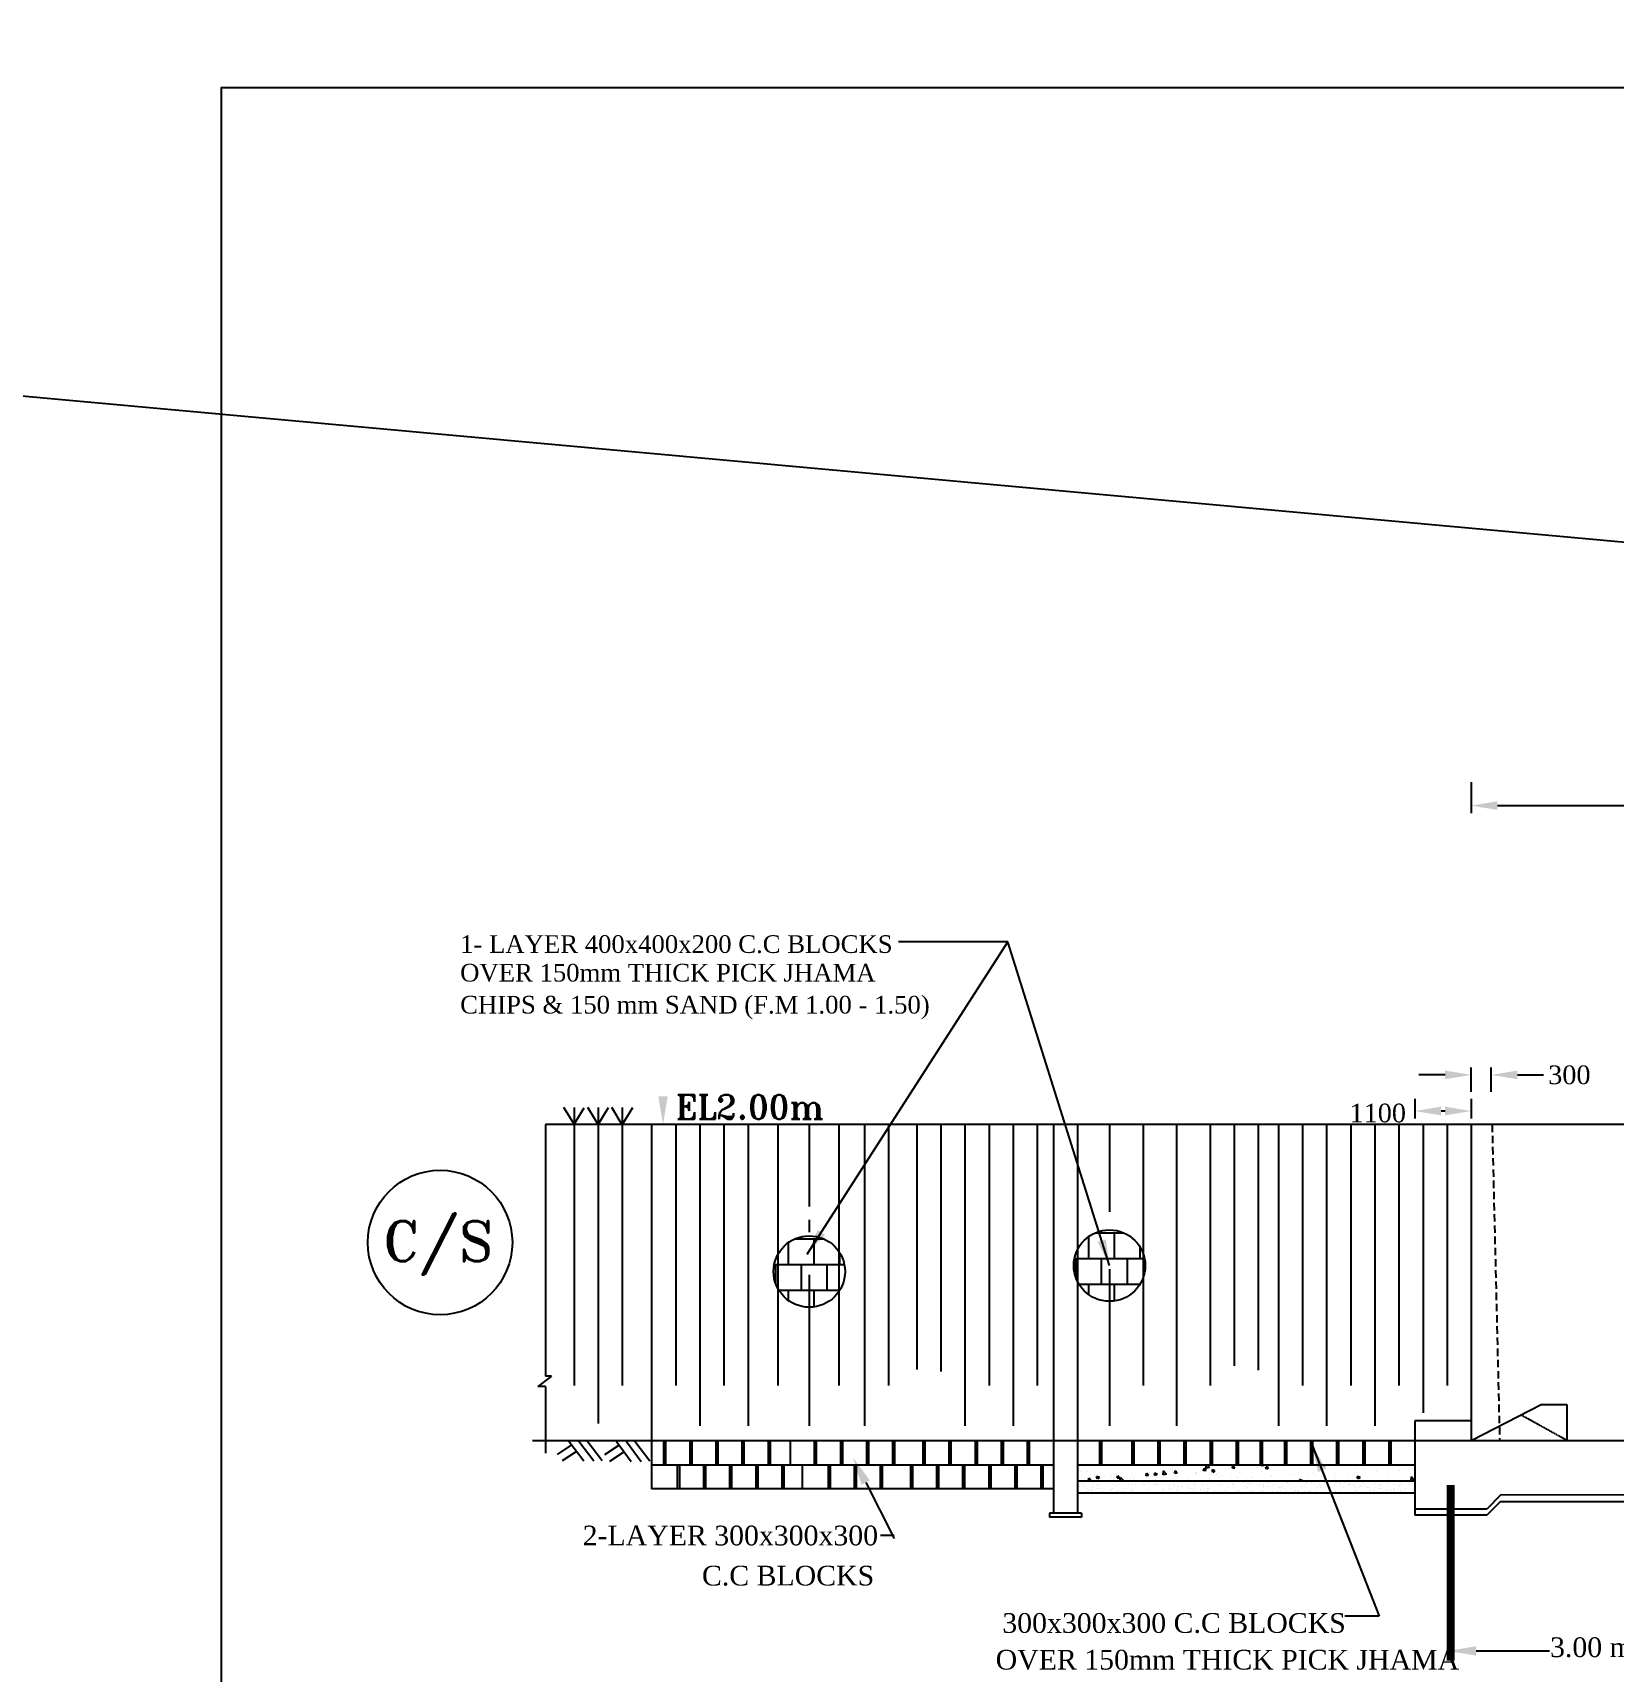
# Model space of a CAD drawing. Extents: x -298162 to 1078160, y -513173 to -216568.
# Drawn here: x 71730 to 92891, y -267427 to -245483 of the extents above; entities that cross this region are included whole.
import ezdxf

# ---------------------------------------------------------------- set-up
doc = ezdxf.new("R2010")
doc.units = 0
doc.header["$MEASUREMENT"] = 0
doc.linetypes.add('DASHED', pattern=[0.75, 0.5, -0.25])
doc.layers.get('0').update_dxf_attribs({"linetype": 'CONTINUOUS'})
doc.layers.get('DEFPOINTS').update_dxf_attribs({"linetype": 'CONTINUOUS'})
for name, color, linetype in [('BLOCK', 6, 'CONTINUOUS'), ('LINE', 7, 'CONTINUOUS'), ('SLOPECON', 12, 'CONTINUOUS'), ('SLOPEEARTH', 3, 'CONTINUOUS'), ('TEXT', 10, 'CONTINUOUS')]:
    doc.layers.add(name, color=color, linetype=linetype)
doc.styles.add('BIG', font='ROMANT.SHX')
doc.styles.get("Standard").update_dxf_attribs({"font": 'times.ttf', "height": 250})
doc.dimstyles.new('3', dxfattribs={"dimtxt": 225, "dimasz": 350, "dimexe": 100, "dimexo": 25, "dimgap": 9, "dimtad": 0, "dimdec": 0, "dimzin": 0, "dimdsep": 46, "dimtxsty": 'Standard', "dimcen": 0, "dimclrt": 256, "dimadec": 0, "dimazin": 0, "dimtfac": 1, "dimtdec": 0, "dimtofl": 0, "dimtmove": 2, "dimatfit": 3, "dimfxl": 1, "dimtolj": 1, "dimtzin": 0, "dimarcsym": 0})

# ---------------------------------------------------------------- blocks, each defined once
blk = doc.blocks.new('*D82')
at = {"layer": 'DEFPOINTS', "color": 0, "lineweight": -2}
for p in [(90978, -255489), (98760, -255828), (98760, -255828)]:
    blk.add_point(p, dxfattribs=at)
at = {"layer": 'LINE', "color": 0, "lineweight": -2}
for p, q in [((90978, -255514), (90978, -255928)), ((91328, -255828), (98410, -255828)), ((98760, -255803), (98760, -255728))]:
    blk.add_line(p, q, dxfattribs=at)
for points in [[(91328, -255769), (91328, -255886), (90978, -255828)], [(98410, -255769), (98410, -255886), (98760, -255828)]]:
    blk.add_solid(points, dxfattribs=at)
at = {"layer": 'LINE', "insert": (94700, -255516), "char_height": 250, "attachment_point": 5}
blk.add_mtext('\\A1;7700', dxfattribs=at)
blk = doc.blocks.new('*D217')
at = {"layer": 'DEFPOINTS', "color": 0, "lineweight": -2}
for p in [(90978, -259432), (90978, -259686), (91246, -259686)]:
    blk.add_point(p, dxfattribs=at)
at = {"layer": 'LINE', "color": 0, "lineweight": -2}
for p, q in [((90978, -259661), (90978, -259332)), ((91246, -259661), (91246, -259332)), ((90628, -259432), (90278, -259432)), ((91596, -259432), (91946, -259432))]:
    blk.add_line(p, q, dxfattribs=at)
for points in [[(90628, -259374), (90628, -259490), (90978, -259432)], [(91596, -259374), (91596, -259490), (91246, -259432)]]:
    blk.add_solid(points, dxfattribs=at)
at = {"layer": 'LINE', "insert": (92291, -259433), "char_height": 250, "attachment_point": 5}
blk.add_mtext('\\A1;300', dxfattribs=at)
blk = doc.blocks.new('*D218')
at = {"layer": 'DEFPOINTS', "color": 0, "lineweight": -2}
for p in [(90225, -259729), (90978, -259729), (90225, -259916)]:
    blk.add_point(p, dxfattribs=at)
at = {"layer": 'LINE', "color": 0, "lineweight": -2}
for p, q in [((90225, -259754), (90225, -260016)), ((90978, -259754), (90978, -260016)), ((90628, -259916), (90575, -259916))]:
    blk.add_line(p, q, dxfattribs=at)
for points in [[(90575, -259857), (90575, -259974), (90225, -259916)], [(90628, -259857), (90628, -259974), (90978, -259916)]]:
    blk.add_solid(points, dxfattribs=at)
at = {"layer": 'LINE', "insert": (89727, -259944), "char_height": 250, "attachment_point": 5}
blk.add_mtext('\\A1;1100', dxfattribs=at)
blk = doc.blocks.new('A$C546D0F5F')
at = {"layer": 'LINE'}
for s, p in [('1- LAYER 400x400x200 C.C BLOCKS', (0, 0)), ('OVER 150mm THICK PICK JHAMA', (0, -275)), ('CHIPS & 150 mm SAND (F.M 1.00 - 1.50)', (0, -583))]:
    blk.add_text(s, height=170, dxfattribs=at).set_placement(p)
blk = doc.blocks.new('*X15')
at = {"color": 0}
for p, q in [((19840, 640), (19840, 912)), ((19924, 960), (20274, 960)), ((20000, 960), (20000, 985)), ((20160, 640), (20160, 960)), ((19664, 640), (20535, 640)), ((19680, 403), (19680, 640)), ((20000, 320), (20000, 640)), ((20320, 320), (20320, 640)), ((20480, 640), (20480, 781)), ((19720, 320), (20479, 320)), ((19840, 190), (19840, 320)), ((20160, 111), (20160, 320))]:
    blk.add_line(p, q, dxfattribs=at)

msp = doc.modelspace()

# ---------------------------------------------------------------- linework, layer by layer
at = {"color": 0}
for p, q in [((80010.01, -260096.974), (80010.01, -264973.958)), ((85386.26, -260096.974), (85386.26, -265299.033)), ((85708.835, -260096.974), (85708.835, -265299.033)), ((90977.56, -260096.974), (90977.56, -264331.308)), ((90224.885, -264062.495), (90224.885, -264331.308)), ((90977.56, -264062.495), (90224.885, -264062.495)), ((98714.677, -264331.308), (90224.885, -264331.308)), ((90224.885, -264331.308), (90224.885, -265325.914)), ((85745.473, -264743.469), (85745.473, -264743.469)), ((85830.889, -264743.268), (85830.889, -264743.268)), ((85887.162, -264862.872), (85855.027, -264865.683)), ((85855.028, -264865.702), (85861.244, -264832.002)), ((85887.162, -264862.872), (85861.244, -264831.984)), ((85871.571, -264835.094), (85871.571, -264835.094)), ((85925.756, -264741.188), (85925.756, -264741.188)), ((86002.543, -264820.114), (85964.899, -264805.664)), ((85975.801, -264838.17), (85964.9, -264805.682)), ((86002.543, -264820.114), (85975.8, -264838.152)), ((86085.011, -264788.17), (86085.011, -264788.17)), ((86144.425, -264797.087), (86144.425, -264797.087)), ((86158.567, -264822.968), (86158.567, -264822.968)), ((86204.991, -264781.497), (86204.991, -264781.497)), ((86272.779, -264829.135), (86240.644, -264831.946)), ((86240.645, -264831.964), (86246.861, -264798.265)), ((86272.779, -264829.135), (86246.861, -264798.246)), ((86281.362, -264868.933), (86286.753, -264822.592)), ((86328.627, -264866.22), (86286.752, -264822.578)), ((86288.626, -264814.976), (86288.626, -264814.976)), ((86328.627, -264866.22), (86311.137, -264868.933)), ((86423.215, -264832.695), (86423.215, -264832.695)), ((86445.564, -264810.841), (86445.564, -264810.841)), ((86457.96, -264850.906), (86457.96, -264850.906)), ((86476.549, -264815.915), (86476.549, -264815.915)), ((86621.32, -264665.351), (86621.32, -264665.351)), ((86658.396, -264795.398), (86626.261, -264798.209)), ((86626.262, -264798.227), (86632.478, -264764.527)), ((86658.396, -264795.398), (86632.478, -264764.509)), ((86663.285, -264662.761), (86663.285, -264662.761)), ((86732.56, -264798.715), (86732.56, -264798.715)), ((86775.18, -264777.056), (86737.536, -264762.606)), ((86748.438, -264795.112), (86737.537, -264762.624)), ((86746.048, -264674.798), (86746.048, -264674.798)), ((86775.18, -264777.056), (86748.437, -264795.095)), ((86752.586, -264853.77), (86752.586, -264853.77)), ((86824.936, -264692.157), (86824.936, -264692.157)), ((86854.588, -264784.663), (86860.528, -264733.605)), ((86902.402, -264777.233), (86854.588, -264784.649)), ((86902.402, -264777.233), (86860.527, -264733.59)), ((86906.199, -264858.806), (86906.199, -264858.806)), ((86959.525, -264709.876), (86959.525, -264709.876)), ((86976.82, -264716.58), (86976.82, -264716.58)), ((87011.879, -264764.49), (87018.095, -264730.79)), ((87044.013, -264761.661), (87011.879, -264764.472)), ((87044.013, -264761.661), (87018.095, -264730.772)), ((87019.556, -264786.589), (87019.556, -264786.589)), ((87025.284, -264715.107), (87025.284, -264715.107)), ((87193.195, -264846.68), (87193.195, -264846.68)), ((87290.355, -264770.399), (87290.355, -264770.399)), ((87296.842, -264749.525), (87296.842, -264749.525)), ((87299.062, -264754.577), (87299.062, -264754.577)), ((87306.552, -264774.463), (87306.552, -264774.463)), ((87397.496, -264730.752), (87403.712, -264697.052)), ((87429.63, -264727.923), (87397.496, -264730.735)), ((87429.63, -264727.923), (87403.712, -264697.035)), ((87476.178, -264688.246), (87428.363, -264695.661)), ((87428.364, -264695.676), (87433.226, -264653.883)), ((87476.178, -264688.246), (87443.206, -264653.883)), ((87480.192, -264834.554), (87480.192, -264834.554)), ((87502.678, -264781.384), (87502.678, -264781.384)), ((87547.817, -264733.999), (87510.173, -264719.549)), ((87521.074, -264752.055), (87510.173, -264719.566)), ((87547.817, -264733.999), (87521.074, -264752.037)), ((87572.878, -264787.379), (87572.878, -264787.379)), ((87593.549, -264762.337), (87593.549, -264762.337)), ((87603.891, -264824.218), (87603.891, -264824.218)), ((87637.266, -264799.103), (87637.266, -264799.103)), ((87732.714, -264706.173), (87732.714, -264706.173)), ((87767.188, -264822.428), (87767.188, -264822.428)), ((87783.113, -264697.015), (87789.329, -264663.315)), ((87815.247, -264694.186), (87783.113, -264696.998)), ((87815.247, -264694.186), (87789.329, -264663.298)), ((87852.113, -264827.689), (87852.113, -264827.689)), ((87880.545, -264750.211), (87880.545, -264750.211)), ((87976.804, -264843.804), (87976.804, -264843.804)), ((88038.987, -264658.565), (88038.987, -264658.565)), ((88046.249, -264759.992), (88046.249, -264759.992)), ((88054.184, -264810.302), (88054.184, -264810.302)), ((88117.134, -264683.135), (88117.134, -264683.135)), ((88123.671, -264862.107), (88123.671, -264862.107)), ((88167.541, -264738.085), (88167.541, -264738.085)), ((88168.73, -264663.277), (88170.463, -264653.883)), ((88200.864, -264660.449), (88168.73, -264663.261)), ((88173.576, -264676.284), (88173.576, -264676.284)), ((88200.864, -264660.449), (88195.354, -264653.883)), ((88266.691, -264690.942), (88229.047, -264676.492)), ((88239.949, -264708.997), (88229.048, -264676.509)), ((88266.691, -264690.942), (88239.948, -264708.98)), ((88287.418, -264798.175), (88287.418, -264798.175)), ((88306.022, -264813.811), (88306.022, -264813.811)), ((88339.408, -264720.989), (88339.408, -264720.989)), ((88400.775, -264725.959), (88400.775, -264725.959)), ((88459.35, -264720.984), (88459.35, -264720.984)), ((88574.414, -264786.049), (88574.414, -264786.049)), ((88618.643, -264761.298), (88618.643, -264761.298)), ((88619.558, -264867.63), (88619.558, -264867.63)), ((88662.966, -264747.791), (88662.966, -264747.791)), ((88718.415, -264864.343), (88680.772, -264849.893)), ((88687.155, -264868.933), (88680.772, -264849.909)), ((88687.771, -264713.833), (88687.771, -264713.833)), ((88718.415, -264864.343), (88711.611, -264868.933)), ((88797.555, -264765.51), (88797.555, -264765.51)), ((88861.411, -264773.923), (88861.411, -264773.923)), ((88890.201, -264795.716), (88890.201, -264795.716)), ((88974.768, -264701.707), (88974.768, -264701.707)), ((88984.421, -264869.043), (88984.421, -264869.043)), ((89012.585, -264665.939), (89008.54, -264653.883)), ((89030.436, -264653.883), (89012.585, -264665.923)), ((89137.092, -264810.211), (89137.092, -264810.211)), ((89148.407, -264761.797), (89148.407, -264761.797)), ((89159.7, -264654.599), (89159.7, -264654.599)), ((89166.237, -264833.571), (89166.237, -264833.571)), ((89224.432, -264654.487), (89224.432, -264654.487)), ((89261.764, -264689.581), (89261.764, -264689.581)), ((89340.708, -264837.017), (89340.708, -264837.017)), ((89435.403, -264749.671), (89435.403, -264749.671)), ((89438.935, -264694.908), (89438.935, -264694.908)), ((89491.052, -264821.286), (89453.408, -264806.836)), ((89464.31, -264839.339), (89453.409, -264806.851)), ((89491.052, -264821.286), (89464.309, -264839.324)), ((89475.297, -264854.736), (89475.297, -264854.736)), ((89537.967, -264708.305), (89537.967, -264708.305)), ((89548.76, -264677.455), (89548.76, -264677.455)), ((89673.402, -264687.392), (89673.402, -264687.392)), ((89710.493, -264729.326), (89710.493, -264729.326)), ((89722.399, -264737.545), (89722.399, -264737.545)), ((89835.757, -264665.329), (89835.757, -264665.329)), ((89851.503, -264762.124), (89851.503, -264762.124)), ((89877.017, -264714.198), (89877.017, -264714.198)), ((89974, -264868.933), (89974.673, -264865.288)), ((89977.743, -264868.933), (89974.672, -264865.273)), ((89986.53, -264767.18), (89986.53, -264767.18)), ((90009.396, -264725.419), (90009.396, -264725.419)), ((90011.606, -264731.917), (90011.606, -264731.917)), ((90165.038, -264815.943), (90165.038, -264815.943)), ((90220.015, -264856.008), (90172.2, -264863.423)), ((90172.201, -264863.436), (90178.141, -264812.377)), ((90220.015, -264856.008), (90178.14, -264812.365)), ((85701.029, -264941.849), (85701.029, -264941.849)), ((85712.92, -264930.953), (85712.92, -264930.953)), ((85733.861, -264935.138), (85733.861, -264935.138)), ((85759.445, -264906.106), (85759.445, -264906.106)), ((85777.134, -264872.112), (85777.134, -264872.112)), ((85786.311, -264942.043), (85786.311, -264942.043)), ((85788.59, -264910.427), (85788.59, -264910.427)), ((85819.892, -264946.464), (85819.892, -264946.464)), ((85834.426, -265009.584), (85834.426, -265009.584)), ((85837.243, -264965.803), (85837.243, -264965.803)), ((85861.632, -264992.253), (85861.632, -264992.253)), ((85894.969, -264998.473), (85894.969, -264998.473)), ((85906.861, -264987.576), (85906.861, -264987.576)), ((85907.521, -264958.001), (85907.521, -264958.001)), ((85920.416, -265029.624), (85920.416, -265029.624)), ((85924.48, -264905.315), (85924.48, -264905.315)), ((85959.971, -264964.906), (85959.971, -264964.906)), ((85971.074, -264928.736), (85971.074, -264928.736)), ((85989.499, -264910.792), (85989.499, -264910.792)), ((85993.551, -264969.327), (85993.551, -264969.327)), ((86011.492, -264972.081), (86011.492, -264972.081)), ((86027.201, -264877.304), (86027.201, -264877.304)), ((86035.335, -265009.95), (86035.335, -265009.95)), ((86062.541, -264992.618), (86062.541, -264992.618)), ((86081.181, -264980.864), (86081.181, -264980.864)), ((86093.354, -264907.469), (86093.354, -264907.469)), ((86133.63, -264987.769), (86133.63, -264987.769)), ((86165.014, -264985.359), (86165.014, -264985.359)), ((86167.211, -264992.19), (86167.211, -264992.19)), ((86176.527, -264971.289), (86176.527, -264971.289)), ((86190.407, -264911.157), (86190.407, -264911.157)), ((86221.142, -264933.928), (86221.142, -264933.928)), ((86233.033, -264923.031), (86233.033, -264923.031)), ((86236.244, -265010.315), (86236.244, -265010.315)), ((86254.84, -265003.726), (86254.84, -265003.726)), ((86263.45, -264992.983), (86263.45, -264992.983)), ((86267.602, -264913.747), (86267.602, -264913.747)), ((86307.29, -265010.632), (86307.29, -265010.632)), ((86340.871, -265015.052), (86340.871, -265015.052)), ((86345.401, -264973.443), (86345.401, -264973.443)), ((86391.316, -264911.523), (86391.316, -264911.523)), ((86415.082, -264990.551), (86415.082, -264990.551)), ((86426.973, -264979.654), (86426.973, -264979.654)), ((86428.5, -265026.589), (86428.5, -265026.589)), ((86432.637, -264912.955), (86432.637, -264912.955)), ((86437.153, -265010.68), (86437.153, -265010.68)), ((86464.358, -264993.348), (86464.358, -264993.348)), ((86491.187, -264920.814), (86491.187, -264920.814)), ((86519.649, -264979.721), (86519.649, -264979.721)), ((86540.432, -264874.286), (86540.432, -264874.286)), ((86547.314, -264869.383), (86547.314, -264869.383)), ((86574.013, -264878.707), (86574.013, -264878.707)), ((86592.225, -264911.888), (86592.225, -264911.888)), ((86601.511, -264915.109), (86601.511, -264915.109)), ((86638.062, -265011.045), (86638.062, -265011.045)), ((86661.642, -264890.244), (86661.642, -264890.244)), ((86665.267, -264993.713), (86665.267, -264993.713)), ((86684.684, -264978.93), (86684.684, -264978.93)), ((86685.127, -264977.437), (86685.127, -264977.437)), ((86714.092, -264897.149), (86714.092, -264897.149)), ((86741.254, -264926.006), (86741.254, -264926.006)), ((86747.673, -264901.57), (86747.673, -264901.57)), ((86753.145, -264915.109), (86753.145, -264915.109)), ((86775.759, -264921.387), (86775.759, -264921.387)), ((86793.134, -264912.253), (86793.134, -264912.253)), ((86835.302, -264913.107), (86835.302, -264913.107)), ((86838.97, -265011.41), (86838.97, -265011.41)), ((86853.558, -264981.084), (86853.558, -264981.084)), ((86866.176, -264994.078), (86866.176, -264994.078)), ((86887.752, -264920.012), (86887.752, -264920.012)), ((86921.333, -264924.433), (86921.333, -264924.433)), ((86935.194, -264982.629), (86935.194, -264982.629)), ((86940.794, -264920.595), (86940.794, -264920.595)), ((86947.086, -264971.733), (86947.086, -264971.733)), ((86994.043, -264912.618), (86994.043, -264912.618)), ((87008.962, -264935.969), (87008.962, -264935.969)), ((87011.299, -264912.892), (87011.299, -264912.892)), ((87027.806, -264987.361), (87027.806, -264987.361)), ((87039.879, -265011.775), (87039.879, -265011.775)), ((87061.412, -264942.874), (87061.412, -264942.874)), ((87067.085, -264994.443), (87067.085, -264994.443)), ((87094.992, -264947.295), (87094.992, -264947.295)), ((87109.668, -264922.749), (87109.668, -264922.749)), ((87141.026, -265028.356), (87141.026, -265028.356)), ((87182.622, -264958.832), (87182.622, -264958.832)), ((87192.841, -264986.57), (87192.841, -264986.57)), ((87194.952, -264912.983), (87194.952, -264912.983)), ((87205.239, -264969.515), (87205.239, -264969.515)), ((87235.071, -264965.737), (87235.071, -264965.737)), ((87240.788, -265012.14), (87240.788, -265012.14)), ((87261.366, -264918.084), (87261.366, -264918.084)), ((87267.994, -264994.808), (87267.994, -264994.808)), ((87268.652, -264970.158), (87268.652, -264970.158)), ((87273.258, -264907.188), (87273.258, -264907.188)), ((87283.916, -264929.027), (87283.916, -264929.027)), ((87356.281, -264981.695), (87356.281, -264981.695)), ((87361.715, -264988.724), (87361.715, -264988.724)), ((87395.861, -264913.348), (87395.861, -264913.348)), ((87399.18, -265026.138), (87399.18, -265026.138)), ((87408.731, -264988.6), (87408.731, -264988.6)), ((87441.697, -265012.505), (87441.697, -265012.505)), ((87442.312, -264993.021), (87442.312, -264993.021)), ((87448.952, -264928.236), (87448.952, -264928.236)), ((87455.307, -264974.707), (87455.307, -264974.707)), ((87467.198, -264963.811), (87467.198, -264963.811)), ((87468.903, -264995.173), (87468.903, -264995.173)), ((87529.941, -265004.558), (87529.941, -265004.558)), ((87531.411, -264904.97), (87531.411, -264904.97)), ((87535.963, -264995.002), (87535.963, -264995.002)), ((87540.027, -264870.693), (87540.027, -264870.693)), ((87582.391, -265011.463), (87582.391, -265011.463)), ((87596.77, -264913.713), (87596.77, -264913.713)), ((87615.971, -265015.884), (87615.971, -265015.884)), ((87617.826, -264930.39), (87617.826, -264930.39)), ((87642.606, -265012.87), (87642.606, -265012.87)), ((87661.138, -265020.434), (87661.138, -265020.434)), ((87669.812, -264995.538), (87669.812, -264995.538)), ((87700.998, -264994.21), (87700.998, -264994.21)), ((87703.601, -265027.42), (87703.601, -265027.42)), ((87705.062, -264869.901), (87705.062, -264869.901)), ((87725.352, -264961.593), (87725.352, -264961.593)), ((87781.479, -264910.162), (87781.479, -264910.162)), ((87792.074, -264936.667), (87792.074, -264936.667)), ((87793.37, -264899.266), (87793.37, -264899.266)), ((87797.678, -264914.078), (87797.678, -264914.078)), ((87815.533, -264875.117), (87815.533, -264875.117)), ((87843.515, -265013.235), (87843.515, -265013.235)), ((87849.114, -264879.538), (87849.114, -264879.538)), ((87869.872, -264996.364), (87869.872, -264996.364)), ((87870.72, -264995.903), (87870.72, -264995.903)), ((87873.936, -264872.055), (87873.936, -264872.055)), ((87919.292, -265018.217), (87919.292, -265018.217)), ((87936.743, -264891.075), (87936.743, -264891.075)), ((87957.109, -264935.876), (87957.109, -264935.876)), ((87975.419, -264966.786), (87975.419, -264966.786)), ((87987.311, -264955.889), (87987.311, -264955.889)), ((87989.193, -264897.98), (87989.193, -264897.98)), ((87998.587, -264914.443), (87998.587, -264914.443)), ((88022.773, -264902.401), (88022.773, -264902.401)), ((88044.12, -265002.642), (88044.12, -265002.642)), ((88044.424, -265013.6), (88044.424, -265013.6)), ((88048.184, -264878.333), (88048.184, -264878.333)), ((88051.524, -264897.048), (88051.524, -264897.048)), ((88071.629, -264996.269), (88071.629, -264996.269)), ((88110.403, -264913.938), (88110.403, -264913.938)), ((88125.983, -264938.03), (88125.983, -264938.03)), ((88155.393, -265001.851), (88155.393, -265001.851)), ((88159.457, -264877.542), (88159.457, -264877.542)), ((88162.853, -264920.843), (88162.853, -264920.843)), ((88169.359, -265023.409), (88169.359, -265023.409)), ((88181.251, -265012.512), (88181.251, -265012.512)), ((88191.57, -265013.966), (88191.57, -265013.966)), ((88191.702, -264953.672), (88191.702, -264953.672)), ((88196.433, -264925.264), (88196.433, -264925.264)), ((88199.496, -264914.808), (88199.496, -264914.808)), ((88218.776, -264996.634), (88218.776, -264996.634)), ((88230.3, -264936.8), (88230.3, -264936.8)), ((88246.468, -264944.308), (88246.468, -264944.308)), ((88247.829, -264902.241), (88247.829, -264902.241)), ((88259.72, -264891.344), (88259.72, -264891.344)), ((88282.75, -264943.706), (88282.75, -264943.706)), ((88316.33, -264948.127), (88316.33, -264948.127)), ((88324.267, -265004.005), (88324.267, -265004.005)), ((88328.331, -264879.696), (88328.331, -264879.696)), ((88346.642, -264915.174), (88346.642, -264915.174)), ((88385.642, -265010.295), (88385.642, -265010.295)), ((88392.479, -265014.331), (88392.479, -265014.331)), ((88403.96, -264959.663), (88403.96, -264959.663)), ((88411.503, -264943.516), (88411.503, -264943.516)), ((88419.685, -264996.999), (88419.685, -264996.999)), ((88441.769, -264958.864), (88441.769, -264958.864)), ((88453.661, -264947.967), (88453.661, -264947.967)), ((88456.409, -264966.568), (88456.409, -264966.568)), ((88489.99, -264970.989), (88489.99, -264970.989)), ((88498.515, -265010.282), (88498.515, -265010.282)), ((88502.579, -264885.973), (88502.579, -264885.973)), ((88517.874, -264889.127), (88517.874, -264889.127)), ((88547.551, -264915.539), (88547.551, -264915.539)), ((88577.619, -264982.526), (88577.619, -264982.526)), ((88580.377, -264945.67), (88580.377, -264945.67)), ((88593.388, -265014.696), (88593.388, -265014.696)), ((88620.593, -264997.364), (88620.593, -264997.364)), ((88630.069, -264989.431), (88630.069, -264989.431)), ((88635.709, -265015.487), (88635.709, -265015.487)), ((88647.601, -265004.591), (88647.601, -265004.591)), ((88663.55, -265009.491), (88663.55, -265009.491)), ((88663.65, -264993.852), (88663.65, -264993.852)), ((88667.614, -264885.182), (88667.614, -264885.182)), ((88711.814, -264945.75), (88711.814, -264945.75)), ((88748.46, -264915.904), (88748.46, -264915.904)), ((88751.279, -265005.389), (88751.279, -265005.389)), ((88754.625, -264951.948), (88754.625, -264951.948)), ((88767.941, -264894.319), (88767.941, -264894.319)), ((88779.833, -264883.422), (88779.833, -264883.422)), ((88794.297, -265015.061), (88794.297, -265015.061)), ((88803.729, -265012.294), (88803.729, -265012.294)), ((88821.502, -264997.729), (88821.502, -264997.729)), ((88832.424, -265011.645), (88832.424, -265011.645)), ((88836.488, -264887.336), (88836.488, -264887.336)), ((88837.31, -265016.715), (88837.31, -265016.715)), ((88905.754, -265002.373), (88905.754, -265002.373)), ((88919.661, -264951.157), (88919.661, -264951.157)), ((88924.939, -265028.251), (88924.939, -265028.251)), ((88949.369, -264916.269), (88949.369, -264916.269)), ((88961.882, -264950.942), (88961.882, -264950.942)), ((88973.773, -264940.046), (88973.773, -264940.046)), ((88995.205, -265015.426), (88995.205, -265015.426)), ((89006.672, -265017.923), (89006.672, -265017.923)), ((89010.736, -264893.614), (89010.736, -264893.614)), ((89022.411, -264998.094), (89022.411, -264998.094)), ((89036.871, -264875.948), (89036.871, -264875.948)), ((89037.986, -264881.205), (89037.986, -264881.205)), ((89070.452, -264880.369), (89070.452, -264880.369)), ((89088.535, -264953.311), (89088.535, -264953.311)), ((89150.278, -264916.634), (89150.278, -264916.634)), ((89155.822, -265007.565), (89155.822, -265007.565)), ((89158.081, -264891.906), (89158.081, -264891.906)), ((89167.713, -264996.669), (89167.713, -264996.669)), ((89171.707, -265017.131), (89171.707, -265017.131)), ((89175.771, -264892.822), (89175.771, -264892.822)), ((89196.114, -265015.791), (89196.114, -265015.791)), ((89210.531, -264898.811), (89210.531, -264898.811)), ((89223.32, -264998.459), (89223.32, -264998.459)), ((89231.927, -264937.828), (89231.927, -264937.828)), ((89244.112, -264903.232), (89244.112, -264903.232)), ((89262.783, -264959.588), (89262.783, -264959.588)), ((89288.054, -264886.397), (89288.054, -264886.397)), ((89299.945, -264875.501), (89299.945, -264875.501)), ((89331.741, -264914.769), (89331.741, -264914.769)), ((89340.581, -265019.285), (89340.581, -265019.285)), ((89344.645, -264894.976), (89344.645, -264894.976)), ((89351.187, -264916.999), (89351.187, -264916.999)), ((89384.191, -264921.674), (89384.191, -264921.674)), ((89397.023, -265016.156), (89397.023, -265016.156)), ((89417.771, -264926.095), (89417.771, -264926.095)), ((89424.229, -264998.824), (89424.229, -264998.824)), ((89425.867, -264994.451), (89425.867, -264994.451)), ((89427.818, -264958.797), (89427.818, -264958.797)), ((89481.994, -264943.02), (89481.994, -264943.02)), ((89493.885, -264932.124), (89493.885, -264932.124)), ((89505.401, -264937.632), (89505.401, -264937.632)), ((89514.829, -265025.563), (89514.829, -265025.563)), ((89518.893, -264901.254), (89518.893, -264901.254)), ((89552.096, -264917.364), (89552.096, -264917.364)), ((89557.85, -264944.537), (89557.85, -264944.537)), ((89558.099, -264873.283), (89558.099, -264873.283)), ((89591.431, -264948.958), (89591.431, -264948.958)), ((89596.692, -264960.951), (89596.692, -264960.951)), ((89597.932, -265016.521), (89597.932, -265016.521)), ((89625.138, -264999.189), (89625.138, -264999.189)), ((89675.934, -264999.643), (89675.934, -264999.643)), ((89679.06, -264960.494), (89679.06, -264960.494)), ((89679.864, -265024.772), (89679.864, -265024.772)), ((89683.928, -264900.462), (89683.928, -264900.462)), ((89687.826, -264988.747), (89687.826, -264988.747)), ((89731.51, -264967.399), (89731.51, -264967.399)), ((89752.039, -264929.906), (89752.039, -264929.906)), ((89753.005, -264917.729), (89753.005, -264917.729)), ((89765.091, -264971.82), (89765.091, -264971.82)), ((89770.94, -264967.229), (89770.94, -264967.229)), ((89798.841, -265016.886), (89798.841, -265016.886)), ((89808.166, -264878.475), (89808.166, -264878.475)), ((89826.047, -264999.554), (89826.047, -264999.554)), ((89848.738, -265026.926), (89848.738, -265026.926)), ((89852.72, -264983.357), (89852.72, -264983.357)), ((89852.802, -264902.617), (89852.802, -264902.617)), ((89905.17, -264990.262), (89905.17, -264990.262)), ((89935.975, -264966.437), (89935.975, -264966.437)), ((89938.75, -264994.683), (89938.75, -264994.683)), ((89945.979, -264986.53), (89945.979, -264986.53)), ((89953.913, -264918.094), (89953.913, -264918.094)), ((89999.75, -265017.251), (89999.75, -265017.251)), ((90002.107, -264935.098), (90002.107, -264935.098)), ((90013.998, -264924.202), (90013.998, -264924.202)), ((90026.38, -265006.22), (90026.38, -265006.22)), ((90026.955, -264999.919), (90026.955, -264999.919)), ((90027.05, -264908.894), (90027.05, -264908.894)), ((90078.83, -265013.125), (90078.83, -265013.125)), ((90104.849, -264968.591), (90104.849, -264968.591)), ((90112.41, -265017.546), (90112.41, -265017.546)), ((90154.822, -264918.459), (90154.822, -264918.459)), ((90192.086, -264908.103), (90192.086, -264908.103)), ((90196.047, -264991.722), (90196.047, -264991.722)), ((90200.04, -265029.083), (90200.04, -265029.083)), ((90200.659, -265017.617), (90200.659, -265017.617)), ((90207.938, -264980.825), (90207.938, -264980.825)), ((91375.254, -265054.562), (91184.546, -265245.27)), ((85332.498, -265299.033), (85332.498, -265352.795)), ((85762.598, -265299.033), (85332.498, -265299.033)), ((85762.598, -265299.033), (85762.598, -265352.795)), ((91184.546, -265245.27), (90224.885, -265245.27)), ((91365.577, -265144.883), (91184.546, -265325.914)), ((85762.598, -265352.795), (85332.498, -265352.795)), ((91184.546, -265325.914), (90224.885, -265325.914))]:
    msp.add_line(p, q, dxfattribs=at)
at = {"color": 0, "linetype": 'DASHED'}
msp.add_line((92255.164, -264323.66), (91646.904, -263986.84), dxfattribs=at)
at = {"color": 0, "const_width": 107.525}
msp.add_lwpolyline([(90700.683, -264922.695), (90700.683, -267275.063)], dxfattribs=at)
at = {"layer": 'BLOCK', "color": 0}
for p, q in [((90224.885, -264331.308), (80010.01, -264331.308)), ((80171.298, -264331.308), (80171.298, -264653.883)), ((80198.179, -264331.308), (80198.179, -264653.883)), ((80520.754, -264331.308), (80520.754, -264653.883)), ((80547.635, -264331.308), (80547.635, -264653.883)), ((80870.21, -264331.308), (80870.21, -264653.883)), ((80897.092, -264331.308), (80897.092, -264653.883)), ((81219.667, -264331.308), (81219.667, -264653.883)), ((81246.548, -264331.308), (81246.548, -264653.883)), ((81569.123, -264331.308), (81569.123, -264653.883)), ((81596.004, -264331.308), (81596.004, -264653.883)), ((81866.611, -264331.308), (81866.611, -264653.883)), ((82187.392, -264331.308), (82187.392, -264653.883)), ((82214.273, -264331.308), (82214.273, -264653.883)), ((82536.848, -264331.308), (82536.848, -264653.883)), ((82563.729, -264331.308), (82563.729, -264653.883)), ((82886.304, -264331.308), (82886.304, -264653.883)), ((82913.185, -264331.308), (82913.185, -264653.883)), ((83235.76, -264331.308), (83235.76, -264653.883)), ((83262.642, -264331.308), (83262.642, -264653.883)), ((83638.979, -264331.308), (83638.979, -264653.883)), ((83665.86, -264331.308), (83665.86, -264653.883)), ((83988.435, -264331.308), (83988.435, -264653.883)), ((84015.317, -264331.308), (84015.317, -264653.883)), ((84337.892, -264331.308), (84337.892, -264653.883)), ((84364.773, -264331.308), (84364.773, -264653.883)), ((84687.348, -264331.308), (84687.348, -264653.883)), ((84714.229, -264331.308), (84714.229, -264653.883)), ((85036.804, -264331.308), (85036.804, -264653.883)), ((85063.685, -264331.308), (85063.685, -264653.883)), ((86004.529, -264331.308), (86004.529, -264653.883)), ((86031.41, -264331.308), (86031.41, -264653.883)), ((86434.629, -264331.308), (86434.629, -264653.883)), ((86461.51, -264331.308), (86461.51, -264653.883)), ((86784.085, -264331.308), (86784.085, -264653.883)), ((86810.967, -264331.308), (86810.967, -264653.883)), ((87133.542, -264331.308), (87133.542, -264653.883)), ((87160.423, -264331.308), (87160.423, -264653.883)), ((87482.998, -264331.308), (87482.998, -264653.883)), ((87509.879, -264331.308), (87509.879, -264653.883)), ((87832.454, -264331.308), (87832.454, -264653.883)), ((87859.335, -264331.308), (87859.335, -264653.883)), ((88155.029, -264331.308), (88155.029, -264653.883)), ((88181.91, -264331.308), (88181.91, -264653.883)), ((88477.604, -264331.308), (88477.604, -264653.883)), ((88504.485, -264331.308), (88504.485, -264653.883)), ((88827.06, -264331.308), (88827.06, -264653.883)), ((88853.942, -264331.308), (88853.942, -264653.883)), ((89176.517, -264331.308), (89176.517, -264653.883)), ((89203.398, -264331.308), (89203.398, -264653.883)), ((89525.973, -264331.308), (89525.973, -264653.883)), ((89552.854, -264331.308), (89552.854, -264653.883)), ((89875.429, -264331.308), (89875.429, -264653.883)), ((89902.31, -264331.308), (89902.31, -264653.883)), ((85386.26, -264653.883), (80010.01, -264653.883)), ((80354.671, -264653.871), (80354.671, -264976.446)), ((80381.553, -264653.871), (80381.553, -264976.446)), ((80704.128, -264653.871), (80704.128, -264976.446)), ((80731.009, -264653.871), (80731.009, -264976.446)), ((81053.584, -264653.871), (81053.584, -264976.446)), ((81080.465, -264653.871), (81080.465, -264976.446)), ((81403.04, -264653.871), (81403.04, -264976.446)), ((81429.921, -264653.871), (81429.921, -264976.446)), ((81752.496, -264653.871), (81752.496, -264976.446)), ((81779.378, -264653.871), (81779.378, -264976.446)), ((82027.284, -264653.871), (82027.284, -264976.446)), ((82370.765, -264653.871), (82370.765, -264976.446)), ((82397.646, -264653.871), (82397.646, -264976.446)), ((82720.221, -264653.871), (82720.221, -264976.446)), ((82747.103, -264653.871), (82747.103, -264976.446)), ((83069.678, -264653.871), (83069.678, -264976.446)), ((83096.559, -264653.871), (83096.559, -264976.446)), ((83472.896, -264653.871), (83472.896, -264976.446)), ((83499.778, -264653.871), (83499.778, -264976.446)), ((83822.353, -264653.871), (83822.353, -264976.446)), ((83849.234, -264653.871), (83849.234, -264976.446)), ((84171.809, -264653.871), (84171.809, -264976.446)), ((84198.69, -264653.871), (84198.69, -264976.446)), ((84521.265, -264653.871), (84521.265, -264976.446)), ((84548.146, -264653.871), (84548.146, -264976.446)), ((84870.721, -264653.871), (84870.721, -264976.446)), ((84897.603, -264653.871), (84897.603, -264976.446)), ((85220.178, -264653.871), (85220.178, -264976.446)), ((85247.059, -264653.871), (85247.059, -264976.446)), ((90224.885, -264653.883), (85708.835, -264653.883)), ((90224.885, -264868.933), (85708.835, -264868.933)), ((85386.26, -264973.958), (80010.01, -264973.958)), ((90224.885, -265030.22), (85708.835, -265030.22))]:
    msp.add_line(p, q, dxfattribs=at)
at = {"layer": 'LINE', "color": 1, "linetype": 'ByBlock', "lineweight": -2}
msp.add_line((-298162.249, -216567.594), (1078159.826, -342283.3), dxfattribs=at)
at = {"layer": 'LINE', "color": 0}
for p, q in [((98759.872, -260094.588), (78590.403, -260096.974)), ((78590.403, -260096.974), (78590.403, -263464.371)), ((78670.629, -263464.371), (78487.255, -263601.762)), ((78670.629, -263464.371), (78590.403, -263464.371)), ((78590.403, -263601.762), (78487.255, -263601.762)), ((78590.403, -263601.762), (78590.403, -264494.8)), ((91924.355, -263844.053), (90977.56, -264331.308)), ((91924.355, -263844.053), (92255.164, -263844.053)), ((92255.164, -263844.053), (92255.164, -264331.308)), ((80010.01, -264331.308), (78418.769, -264331.308)), ((78940.241, -264384.959), (78745.697, -264512.818)), ((78904.404, -264333.815), (79104.067, -264599.762)), ((79037.513, -264333.815), (79237.176, -264599.762)), ((79150.143, -264328.701), (79349.806, -264594.648)), ((79575.067, -264390.073), (79380.523, -264517.932)), ((79539.23, -264338.93), (79738.893, -264604.876)), ((79672.338, -264338.93), (79872.001, -264604.876)), ((79784.969, -264333.815), (79984.632, -264599.762)), ((88827.06, -264331.308), (89743.861, -266676.771)), ((79006.795, -264471.903), (78812.252, -264599.762)), ((79641.621, -264477.017), (79447.078, -264604.876)), ((82875.329, -264888.936), (83257.837, -265639.022)), ((99080.518, -265064.034), (91375.254, -265054.562)), ((99078.716, -265154.364), (91365.577, -265144.883)), ((83257.837, -265598.066), (83073.345, -265598.066)), ((89743.861, -266676.771), (89285.919, -266676.771)), ((91042.095, -267142.665), (92027.269, -267142.665))]:
    msp.add_line(p, q, dxfattribs=at)
at = {"layer": 'LINE', "color": 0, "linetype": 'DASHED', "ltscale": 200}
msp.add_line((91257.281, -260096.974), (91358.397, -264331.308), dxfattribs=at)
at = {"layer": 'LINE', "color": 0}
msp.add_lwpolyline([(74252.713, -289005.832), (134757.913, -289005.832), (134757.913, -246220.012), (74252.713, -246220.012)], close=True, dxfattribs=at)
for centre, radius in [((77180.231, -261675.765), 966.728), ((86137.817, -261984.838), 477.988), ((82120.497, -262064.436), 477.988)]:
    msp.add_circle(centre, radius, dxfattribs=at)
for points in [[(82931.206, -264860.442), (82819.452, -264917.431), (82704.362, -264553.675)], [(91042.095, -267079.942), (91042.095, -267205.388), (90665.757, -267142.665)]]:
    msp.add_solid(points, dxfattribs=at)
at = {"layer": 'SLOPECON', "color": 0}
for p, q in [((83880.91, -259043.031), (83880.91, -259049.668)), ((80332.585, -260096.974), (80332.585, -263589.894)), ((80655.16, -260096.974), (80655.16, -264129.667)), ((80977.735, -260096.974), (80977.735, -263589.894)), ((81300.31, -260096.974), (81300.31, -264129.667)), ((81697.257, -260096.974), (81697.257, -263589.894)), ((82120.497, -260096.974), (82120.497, -261192.632)), ((82517.444, -260096.974), (82517.444, -263589.894)), ((82859.423, -260096.974), (82859.423, -264129.667)), ((83181.998, -260096.974), (83181.998, -263589.894)), ((83558.335, -260096.974), (83558.335, -263376.145)), ((83880.91, -260096.974), (83880.91, -263400.763)), ((84203.485, -260096.974), (84203.485, -264129.667)), ((84526.06, -260096.974), (84526.06, -263589.894)), ((84848.635, -260096.974), (84848.635, -264129.667)), ((85171.21, -260096.974), (85171.21, -263589.894)), ((86138.935, -260096.974), (86138.935, -261263.082)), ((86587.616, -260096.974), (86587.616, -263589.894)), ((87035.307, -260096.974), (87035.307, -264129.667)), ((87482.998, -260096.974), (87482.998, -263589.894)), ((87805.573, -260096.974), (87805.573, -263324.701)), ((88128.148, -260096.974), (88128.148, -263384.23)), ((88396.96, -260096.974), (88396.96, -264129.667)), ((88719.535, -260096.974), (88719.535, -263589.894)), ((89042.11, -260096.974), (89042.11, -264129.667)), ((89364.685, -260096.974), (89364.685, -263589.894)), ((89687.26, -260096.974), (89687.26, -264129.667)), ((90009.835, -260096.974), (90009.835, -263589.894)), ((90332.41, -260096.974), (90332.41, -263957.412)), ((90654.985, -260096.974), (90654.985, -263589.894)), ((82120.497, -261371.491), (82120.497, -261536.712)), ((82120.497, -262110.079), (82120.497, -264129.667)), ((86138.935, -262030.482), (86138.935, -264129.667))]:
    msp.add_line(p, q, dxfattribs=at)
at = {"layer": 'SLOPEEARTH', "color": 0}
for p, q in [((78972.975, -260092.087), (78837.371, -259867.546)), ((78972.856, -259867.546), (78972.938, -263589.894)), ((78972.975, -260092.087), (79105.962, -259871.615)), ((79295.513, -260096.974), (79156.958, -259867.546)), ((79295.431, -259867.546), (79295.513, -264097.518)), ((79295.513, -260096.974), (79433.902, -259867.546)), ((79618.051, -260101.86), (79476.545, -259867.546)), ((79618.006, -259867.546), (79618.088, -263589.894)), ((79618.051, -260101.86), (79759.387, -259867.546))]:
    msp.add_line(p, q, dxfattribs=at)
msp.add_solid([(80100.473, -259718.353), (80225.919, -259718.353), (80163.196, -260094.691)], dxfattribs=at)

# ---------------------------------------------------------------- block references
at = {"layer": 'LINE', "color": 0}
for name, p, xscale, yscale, zscale in [('A$C546D0F5F', (77448.563, -257799.636), 1.391500000027008, 1.391500000027008, 1.3915), ('*X15', (64527.286, -262579.58), 1.075249999994412, 1.075249999994412, 1.07525), ('*X15', (60509.965, -262659.178), 1.075249999994412, 1.075249999994412, 1.07525)]:
    msp.add_blockref(name, p, dxfattribs=dict(at, xscale=xscale, yscale=yscale, zscale=zscale))

# ---------------------------------------------------------------- texts
at = {"layer": 'LINE', "color": 0, "style": 'BIG'}
msp.add_text('C/S', height=537.625, dxfattribs=at).set_placement((76417.494, -261926.478))
at = {"layer": 'LINE', "color": 0}
for s, p in [('2-LAYER 300x300x300 ', (79087.983, -265729.609)), ('C.C BLOCKS', (80684.324, -266266.724)), ('300x300x300 C.C BLOCKS', (84703.129, -266900.58)), ('3.00 m LONG U TYPE', (92032.215, -267224.766)), ('OVER 150mm THICK PICK JHAMA', (84614.561, -267392.093))]:
    msp.add_text(s, height=263.925, dxfattribs=at).set_placement(p)
at = {"layer": 'TEXT', "color": 0, "style": 'BIG'}
msp.add_text('EL2.00m', height=322.575, dxfattribs=at).set_placement((80333.98, -260022.906))

# ---------------------------------------------------------------- dimensions: what is measured, and where the dimension line sits
at = {"layer": 'LINE', "color": 0}
dim = msp.add_linear_dim(base=(98759.667, -255827.802), p1=(90977.56, -255489.032), p2=(98759.667, -255827.802), text='7700', dimstyle='3', dxfattribs=at)
dim.commit()
dim.dimension.update_dxf_attribs({"geometry": '*D82', "text_midpoint": (94699.592, -255516.062), "dimtype": 160})
for base, p1, p2, text, picture, middle in [((90977.56, -259431.985), (91246.373, -259685.852), (90977.56, -259685.852), '300', '*D217', (92290.899, -259432.661)), ((90224.885, -259915.523), (90977.56, -259728.699), (90224.885, -259728.699), '1100', '*D218', (89727.07, -259943.58))]:
    dim = msp.add_linear_dim(base=base, p1=p1, p2=p2, angle=180, text=text, dimstyle='3', dxfattribs=at)
    dim.commit()
    dim.dimension.update_dxf_attribs({"geometry": picture, "text_midpoint": middle, "dimtype": 160})

# ---------------------------------------------------------------- leaders
for points, override in [([(82092.276, -261833.937), (84774.932, -257649.975), (83314.198, -257648.859)], {"dimgap": 9, "dimtad": 0}), ([(86137.817, -261984.838), (84774.932, -257649.975)], {"dimgap": 9, "dimtad": 0}), ([(88853.942, -264400.078), (89743.861, -266676.771)], {"dimgap": 9, "dimtad": 0, "dimfxl": 700})]:
    msp.add_leader(points, dimstyle='3', override=override, dxfattribs=at)

doc.saveas('drawing.dxf')
